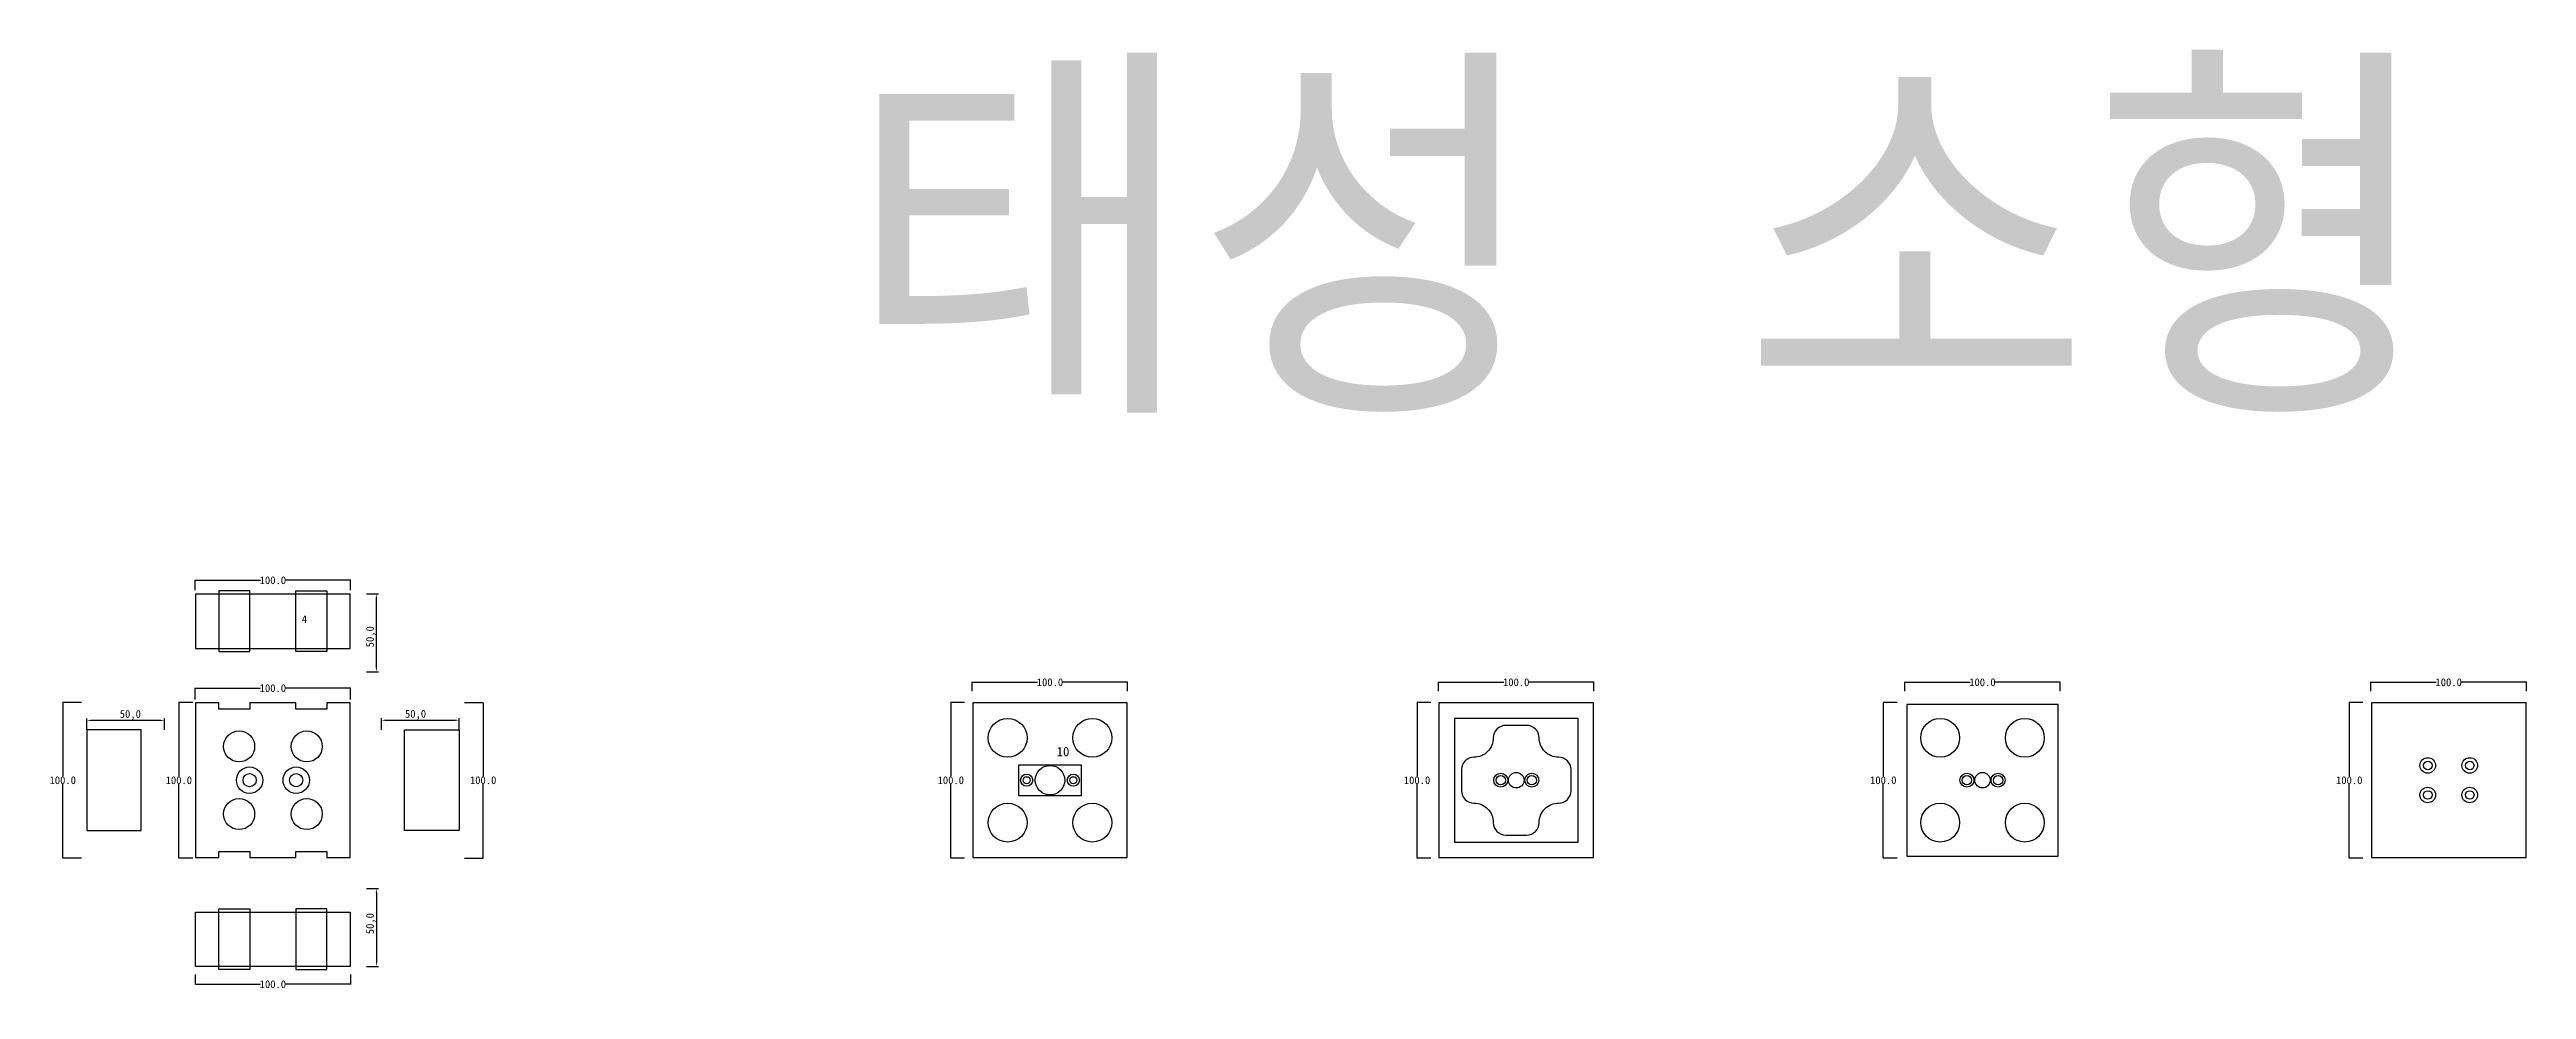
# Model space of a CAD drawing. Header units: millimetres. Extents: x 512 to 2105, y 277 to 881.
import ezdxf

# ---------------------------------------------------------------- set-up
doc = ezdxf.new("R2010")
doc.units = ezdxf.units.MM
for name, color, linetype in [('TEXT', 7, 'Continuous'), ('볼트 구멍', 7, 'Continuous'), ('치구', 7, 'Continuous'), ('치수', 7, 'Continuous')]:
    doc.layers.add(name, color=color, linetype=linetype)
doc.dimstyles.new('ISO-25', dxfattribs={"dimtxt": 2.5, "dimasz": 2.5, "dimexe": 1.25, "dimexo": 0.625, "dimtad": 1, "dimtxsty": 'Standard', "dimcen": 2.5, "dimadec": 0, "dimazin": 0, "dimtfac": 1, "dimtmove": 0, "dimatfit": 3, "dimfxl": 0, "dimarcsym": 0})
doc.dimstyles.get("Standard").update_dxf_attribs({"dimtxt": 7, "dimasz": 0.18, "dimexe": 0.18, "dimexo": 0.0625, "dimgap": 0.09, "dimtad": 0, "dimtih": 1, "dimtoh": 1, "dimdec": 1, "dimzin": 0, "dimdsep": 46, "dimtxsty": 'Standard', "dimcen": 0.09, "dimadec": 0, "dimazin": 0, "dimtfac": 1, "dimtdec": 1, "dimtofl": 0, "dimtmove": 0, "dimatfit": 3, "dimfxl": 0, "dimtolj": 1, "dimtzin": 0, "dimarcsym": 0})

# ---------------------------------------------------------------- blocks, each defined once
blk = doc.blocks.new('*D20')
at = {"layer": 'Defpoints', "color": 0}
for p in [(715.1, 531.1), (722, 531.1), (715.1, 481.1)]:
    blk.add_point(p, dxfattribs=at)
at = {"layer": '치수', "color": 0, "lineweight": -2}
for p, q in [((715.7, 531.1), (723.3, 531.1)), ((722, 483.6), (722, 528.6)), ((715.7, 481.1), (723.3, 481.1))]:
    blk.add_line(p, q, dxfattribs=at)
at = {"layer": '치수', "color": 0}
for points in [[(721.6, 528.6), (722.4, 528.6), (722, 531.1)], [(721.6, 483.6), (722.4, 483.6), (722, 481.1)]]:
    blk.add_solid(points, dxfattribs=at)
at = {"layer": '치수', "color": 0, "insert": (718.5, 503.6), "char_height": 5, "attachment_point": 5, "rotation": 90}
blk.add_mtext('50,0', dxfattribs=at)
blk = doc.blocks.new('*D21')
at = {"layer": 'Defpoints', "color": 0}
for p in [(605.4, 286.5), (705.4, 286.5), (705.4, 280.1)]:
    blk.add_point(p, dxfattribs=at)
at = {"layer": '치수', "color": 0, "lineweight": -2}
for p, q in [((605.4, 286.4), (605.4, 279.9)), ((605.6, 280.1), (647.4, 280.1)), ((705.3, 280.1), (663.5, 280.1)), ((705.4, 286.4), (705.4, 279.9))]:
    blk.add_line(p, q, dxfattribs=at)
at = {"layer": '치수', "color": 0}
for points in [[(605.6, 280.1), (605.6, 280), (605.4, 280.1)], [(705.3, 280.1), (705.3, 280), (705.4, 280.1)]]:
    blk.add_solid(points, dxfattribs=at)
at = {"layer": '치수', "color": 0, "insert": (655.4, 280.1), "char_height": 5, "attachment_point": 5}
blk.add_mtext('\\A1;100.0', dxfattribs=at)
blk = doc.blocks.new('*D22')
at = {"layer": 'Defpoints', "color": 0}
for p in [(605.4, 463.2), (705.4, 470.5), (705.4, 463.2)]:
    blk.add_point(p, dxfattribs=at)
at = {"layer": '치수', "color": 0, "lineweight": -2}
for p, q in [((605.4, 463.2), (605.4, 470.7)), ((605.6, 470.5), (647.4, 470.5)), ((705.3, 470.5), (663.5, 470.5)), ((705.4, 463.2), (705.4, 470.7))]:
    blk.add_line(p, q, dxfattribs=at)
at = {"layer": '치수', "color": 0}
for points in [[(605.6, 470.6), (605.6, 470.5), (605.4, 470.5)], [(705.3, 470.6), (705.3, 470.5), (705.4, 470.5)]]:
    blk.add_solid(points, dxfattribs=at)
at = {"layer": '치수', "color": 0, "insert": (655.4, 470.5), "char_height": 5, "attachment_point": 5}
blk.add_mtext('\\A1;100.0', dxfattribs=at)
blk = doc.blocks.new('*D23')
at = {"layer": 'Defpoints', "color": 0}
for p in [(532.3, 461.3), (520.2, 361.3), (532.3, 361.3)]:
    blk.add_point(p, dxfattribs=at)
at = {"layer": '치수', "color": 0, "lineweight": -2}
for p, q in [((532.2, 461.3), (520, 461.3)), ((520.2, 461.1), (520.2, 413.9)), ((520.2, 361.5), (520.2, 408.7)), ((532.2, 361.3), (520, 361.3))]:
    blk.add_line(p, q, dxfattribs=at)
at = {"layer": '치수', "color": 0}
for points in [[(520.2, 461.1), (520.3, 461.1), (520.2, 461.3)], [(520.2, 361.5), (520.3, 361.5), (520.2, 361.3)]]:
    blk.add_solid(points, dxfattribs=at)
at = {"layer": '치수', "color": 0, "insert": (520.2, 411.3), "char_height": 5, "attachment_point": 5}
blk.add_mtext('\\A1;100.0', dxfattribs=at)
blk = doc.blocks.new('*D24')
at = {"layer": 'Defpoints', "color": 0}
for p in [(535.7, 449.8), (535.7, 443.1), (585.7, 443)]:
    blk.add_point(p, dxfattribs=at)
at = {"layer": '치수', "color": 0, "lineweight": -2}
for p, q in [((535.7, 443.8), (535.7, 451.1)), ((583.2, 449.8), (538.2, 449.8)), ((585.7, 443.7), (585.7, 451.1))]:
    blk.add_line(p, q, dxfattribs=at)
at = {"layer": '치수', "color": 0}
for points in [[(538.2, 450.2), (538.2, 449.4), (535.7, 449.8)], [(583.2, 450.2), (583.2, 449.4), (585.7, 449.8)]]:
    blk.add_solid(points, dxfattribs=at)
at = {"layer": '치수', "color": 0, "insert": (563.7, 453.3), "char_height": 5, "attachment_point": 5}
blk.add_mtext('50,0', dxfattribs=at)
blk = doc.blocks.new('*D25')
at = {"layer": 'Defpoints', "color": 0}
for p in [(604, 461.3), (594.9, 361.3), (604, 361.3)]:
    blk.add_point(p, dxfattribs=at)
at = {"layer": '치수', "color": 0, "lineweight": -2}
for p, q in [((603.9, 461.3), (594.7, 461.3)), ((594.9, 461.1), (594.9, 413.9)), ((594.9, 361.5), (594.9, 408.7)), ((603.9, 361.3), (594.7, 361.3))]:
    blk.add_line(p, q, dxfattribs=at)
at = {"layer": '치수', "color": 0}
for points in [[(594.9, 461.1), (594.9, 461.1), (594.9, 461.3)], [(594.9, 361.5), (594.9, 361.5), (594.9, 361.3)]]:
    blk.add_solid(points, dxfattribs=at)
at = {"layer": '치수', "color": 0, "insert": (594.9, 411.3), "char_height": 5, "attachment_point": 5}
blk.add_mtext('\\A1;100.0', dxfattribs=at)
blk = doc.blocks.new('*D26')
at = {"layer": 'Defpoints', "color": 0}
for p in [(715.1, 341.6), (715.1, 291.6), (722, 291.6)]:
    blk.add_point(p, dxfattribs=at)
at = {"layer": '치수', "color": 0, "lineweight": -2}
for p, q in [((715.7, 341.6), (723.3, 341.6)), ((722, 339.1), (722, 294.1)), ((715.7, 291.6), (723.3, 291.6))]:
    blk.add_line(p, q, dxfattribs=at)
at = {"layer": '치수', "color": 0}
for points in [[(721.6, 339.1), (722.4, 339.1), (722, 341.6)], [(721.6, 294.1), (722.4, 294.1), (722, 291.6)]]:
    blk.add_solid(points, dxfattribs=at)
at = {"layer": '치수', "color": 0, "insert": (718.5, 319.1), "char_height": 5, "attachment_point": 5, "rotation": 90}
blk.add_mtext('50,0', dxfattribs=at)
blk = doc.blocks.new('*D27')
at = {"layer": 'Defpoints', "color": 0}
for p in [(778.6, 461.3), (778.6, 361.3), (790.7, 361.3)]:
    blk.add_point(p, dxfattribs=at)
at = {"layer": '치수', "color": 0, "lineweight": -2}
for p, q in [((778.7, 461.3), (790.8, 461.3)), ((790.7, 461.1), (790.7, 413.9)), ((790.7, 361.5), (790.7, 408.7)), ((778.7, 361.3), (790.8, 361.3))]:
    blk.add_line(p, q, dxfattribs=at)
at = {"layer": '치수', "color": 0}
for points in [[(790.6, 461.1), (790.7, 461.1), (790.7, 461.3)], [(790.6, 361.5), (790.7, 361.5), (790.7, 361.3)]]:
    blk.add_solid(points, dxfattribs=at)
at = {"layer": '치수', "color": 0, "insert": (790.7, 411.3), "char_height": 5, "attachment_point": 5}
blk.add_mtext('\\A1;100.0', dxfattribs=at)
blk = doc.blocks.new('*D28')
at = {"layer": 'Defpoints', "color": 0}
for p in [(775.2, 449.9), (725.2, 443.1), (775.2, 443.1)]:
    blk.add_point(p, dxfattribs=at)
at = {"layer": '치수', "color": 0, "lineweight": -2}
for p, q in [((725.2, 443.8), (725.2, 451.2)), ((727.7, 449.9), (772.7, 449.9)), ((775.2, 443.8), (775.2, 451.2))]:
    blk.add_line(p, q, dxfattribs=at)
at = {"layer": '치수', "color": 0}
for points in [[(727.7, 450.3), (727.7, 449.5), (725.2, 449.9)], [(772.7, 450.3), (772.7, 449.5), (775.2, 449.9)]]:
    blk.add_solid(points, dxfattribs=at)
at = {"layer": '치수', "color": 0, "insert": (747.2, 453.4), "char_height": 5, "attachment_point": 5}
blk.add_mtext('50,0', dxfattribs=at)
blk = doc.blocks.new('*D29')
at = {"layer": 'Defpoints', "color": 0}
for p in [(605.4, 533.5), (705.4, 539.9), (705.4, 533.5)]:
    blk.add_point(p, dxfattribs=at)
at = {"layer": '치수', "color": 0, "lineweight": -2}
for p, q in [((605.4, 533.6), (605.4, 540.1)), ((605.6, 539.9), (647.4, 539.9)), ((705.3, 539.9), (663.5, 539.9)), ((705.4, 533.6), (705.4, 540.1))]:
    blk.add_line(p, q, dxfattribs=at)
at = {"layer": '치수', "color": 0}
for points in [[(605.6, 539.9), (605.6, 539.9), (605.4, 539.9)], [(705.3, 539.9), (705.3, 539.9), (705.4, 539.9)]]:
    blk.add_solid(points, dxfattribs=at)
at = {"layer": '치수', "color": 0, "insert": (655.4, 539.9), "char_height": 5, "attachment_point": 5}
blk.add_mtext('\\A1;100.0', dxfattribs=at)
blk = doc.blocks.new('*D30')
at = {"layer": 'Defpoints', "color": 0}
for p in [(1405.4, 468.4), (1505.4, 474.3), (1505.4, 468.4)]:
    blk.add_point(p, dxfattribs=at)
at = {"layer": '치수', "color": 0, "lineweight": -2}
for p, q in [((1405.4, 468.5), (1405.4, 474.5)), ((1405.6, 474.3), (1447.4, 474.3)), ((1505.3, 474.3), (1463.5, 474.3)), ((1505.4, 468.5), (1505.4, 474.5))]:
    blk.add_line(p, q, dxfattribs=at)
at = {"layer": '치수', "color": 0}
for points in [[(1405.6, 474.3), (1405.6, 474.3), (1405.4, 474.3)], [(1505.3, 474.3), (1505.3, 474.3), (1505.4, 474.3)]]:
    blk.add_solid(points, dxfattribs=at)
at = {"layer": '치수', "color": 0, "insert": (1455.4, 474.3), "char_height": 5, "attachment_point": 5}
blk.add_mtext('\\A1;100.0', dxfattribs=at)
blk = doc.blocks.new('*D31')
at = {"layer": 'Defpoints', "color": 0}
for p in [(1100.6, 461.3), (1091.6, 361.3), (1100.6, 361.3)]:
    blk.add_point(p, dxfattribs=at)
at = {"layer": '치수', "color": 0, "lineweight": -2}
for p, q in [((1100.5, 461.3), (1091.5, 461.3)), ((1091.6, 461.1), (1091.6, 413.9)), ((1091.6, 361.5), (1091.6, 408.7)), ((1100.5, 361.3), (1091.5, 361.3))]:
    blk.add_line(p, q, dxfattribs=at)
at = {"layer": '치수', "color": 0}
for points in [[(1091.6, 461.1), (1091.7, 461.1), (1091.6, 461.3)], [(1091.6, 361.5), (1091.7, 361.5), (1091.6, 361.3)]]:
    blk.add_solid(points, dxfattribs=at)
at = {"layer": '치수', "color": 0, "insert": (1091.6, 411.3), "char_height": 5, "attachment_point": 5}
blk.add_mtext('\\A1;100.0', dxfattribs=at)
blk = doc.blocks.new('*D32')
at = {"layer": 'Defpoints', "color": 0}
for p in [(1105.4, 468.4), (1205.4, 474.3), (1205.4, 468.4)]:
    blk.add_point(p, dxfattribs=at)
at = {"layer": '치수', "color": 0, "lineweight": -2}
for p, q in [((1105.4, 468.5), (1105.4, 474.5)), ((1105.6, 474.3), (1147.4, 474.3)), ((1205.3, 474.3), (1163.5, 474.3)), ((1205.4, 468.5), (1205.4, 474.5))]:
    blk.add_line(p, q, dxfattribs=at)
at = {"layer": '치수', "color": 0}
for points in [[(1105.6, 474.3), (1105.6, 474.3), (1105.4, 474.3)], [(1205.3, 474.3), (1205.3, 474.3), (1205.4, 474.3)]]:
    blk.add_solid(points, dxfattribs=at)
at = {"layer": '치수', "color": 0, "insert": (1155.4, 474.3), "char_height": 5, "attachment_point": 5}
blk.add_mtext('\\A1;100.0', dxfattribs=at)
blk = doc.blocks.new('*D33')
at = {"layer": 'Defpoints', "color": 0}
for p in [(1400.6, 461.3), (1391.6, 361.3), (1400.6, 361.3)]:
    blk.add_point(p, dxfattribs=at)
at = {"layer": '치수', "color": 0, "lineweight": -2}
for p, q in [((1400.5, 461.3), (1391.5, 461.3)), ((1391.6, 461.1), (1391.6, 413.9)), ((1391.6, 361.5), (1391.6, 408.7)), ((1400.5, 361.3), (1391.5, 361.3))]:
    blk.add_line(p, q, dxfattribs=at)
at = {"layer": '치수', "color": 0}
for points in [[(1391.6, 461.1), (1391.7, 461.1), (1391.6, 461.3)], [(1391.6, 361.5), (1391.7, 361.5), (1391.6, 361.3)]]:
    blk.add_solid(points, dxfattribs=at)
at = {"layer": '치수', "color": 0, "insert": (1391.6, 411.3), "char_height": 5, "attachment_point": 5}
blk.add_mtext('\\A1;100.0', dxfattribs=at)
blk = doc.blocks.new('*D34')
at = {"layer": 'Defpoints', "color": 0}
for p in [(1705.4, 468.4), (1805.4, 474.3), (1805.4, 468.4)]:
    blk.add_point(p, dxfattribs=at)
at = {"layer": '치수', "color": 0, "lineweight": -2}
for p, q in [((1705.4, 468.5), (1705.4, 474.5)), ((1705.6, 474.3), (1747.4, 474.3)), ((1805.3, 474.3), (1763.5, 474.3)), ((1805.4, 468.5), (1805.4, 474.5))]:
    blk.add_line(p, q, dxfattribs=at)
at = {"layer": '치수', "color": 0}
for points in [[(1705.6, 474.3), (1705.6, 474.3), (1705.4, 474.3)], [(1805.3, 474.3), (1805.3, 474.3), (1805.4, 474.3)]]:
    blk.add_solid(points, dxfattribs=at)
at = {"layer": '치수', "color": 0, "insert": (1755.4, 474.3), "char_height": 5, "attachment_point": 5}
blk.add_mtext('\\A1;100.0', dxfattribs=at)
blk = doc.blocks.new('*D35')
at = {"layer": 'Defpoints', "color": 0}
for p in [(1700.6, 461.3), (1691.6, 361.3), (1700.6, 361.3)]:
    blk.add_point(p, dxfattribs=at)
at = {"layer": '치수', "color": 0, "lineweight": -2}
for p, q in [((1700.5, 461.3), (1691.5, 461.3)), ((1691.6, 461.1), (1691.6, 413.9)), ((1691.6, 361.5), (1691.6, 408.7)), ((1700.5, 361.3), (1691.5, 361.3))]:
    blk.add_line(p, q, dxfattribs=at)
at = {"layer": '치수', "color": 0}
for points in [[(1691.6, 461.1), (1691.7, 461.1), (1691.6, 461.3)], [(1691.6, 361.5), (1691.7, 361.5), (1691.6, 361.3)]]:
    blk.add_solid(points, dxfattribs=at)
at = {"layer": '치수', "color": 0, "insert": (1691.6, 411.3), "char_height": 5, "attachment_point": 5}
blk.add_mtext('\\A1;100.0', dxfattribs=at)
blk = doc.blocks.new('*D36')
at = {"layer": 'Defpoints', "color": 0}
for p in [(2005.4, 468.4), (2105.4, 474.3), (2105.4, 468.4)]:
    blk.add_point(p, dxfattribs=at)
at = {"layer": '치수', "color": 0, "lineweight": -2}
for p, q in [((2005.4, 468.5), (2005.4, 474.5)), ((2005.6, 474.3), (2047.4, 474.3)), ((2105.3, 474.3), (2063.5, 474.3)), ((2105.4, 468.5), (2105.4, 474.5))]:
    blk.add_line(p, q, dxfattribs=at)
at = {"layer": '치수', "color": 0}
for points in [[(2005.6, 474.3), (2005.6, 474.3), (2005.4, 474.3)], [(2105.3, 474.3), (2105.3, 474.3), (2105.4, 474.3)]]:
    blk.add_solid(points, dxfattribs=at)
at = {"layer": '치수', "color": 0, "insert": (2055.4, 474.3), "char_height": 5, "attachment_point": 5}
blk.add_mtext('\\A1;100.0', dxfattribs=at)
blk = doc.blocks.new('*D37')
at = {"layer": 'Defpoints', "color": 0}
for p in [(2000.3, 461.3), (1991.4, 361.3), (2000.3, 361.3)]:
    blk.add_point(p, dxfattribs=at)
at = {"layer": '치수', "color": 0, "lineweight": -2}
for p, q in [((2000.2, 461.3), (1991.2, 461.3)), ((1991.4, 461.1), (1991.4, 413.9)), ((1991.4, 361.5), (1991.4, 408.7)), ((2000.2, 361.3), (1991.2, 361.3))]:
    blk.add_line(p, q, dxfattribs=at)
at = {"layer": '치수', "color": 0}
for points in [[(1991.4, 461.1), (1991.4, 461.1), (1991.4, 461.3)], [(1991.4, 361.5), (1991.4, 361.5), (1991.4, 361.3)]]:
    blk.add_solid(points, dxfattribs=at)
at = {"layer": '치수', "color": 0, "insert": (1991.4, 411.3), "char_height": 5, "attachment_point": 5}
blk.add_mtext('\\A1;100.0', dxfattribs=at)

msp = doc.modelspace()

# ---------------------------------------------------------------- linework, layer by layer
at = {"layer": 'TEXT', "color": 6}
for centre in [(2041.94, 420.83), (2068.94, 420.83), (2041.94, 401.83), (2068.94, 401.83)]:
    msp.add_circle(centre, 5, dxfattribs=at)
at = {"layer": '볼트 구멍', "color": 1}
msp.add_lwpolyline([(1135.44, 401.33), (1135.44, 421.33), (1175.44, 421.33), (1175.44, 401.33)], close=True, dxfattribs=at)
at = {"layer": '볼트 구멍', "color": 2}
for centre in [(640.44, 411.33), (670.44, 411.33)]:
    msp.add_circle(centre, 8.5, dxfattribs=at)
at = {"layer": '볼트 구멍', "color": 3}
for centre, radius in [((640.44, 411.33), 4.25), ((670.44, 411.33), 4.25), ((1155.44, 411.33), 9.5), ((1455.44, 411.33), 5), ((1755.44, 411.33), 5), ((2041.94, 420.83), 2.75), ((2068.94, 420.83), 2.75), ((1140.44, 411.33), 2.25), ((1170.44, 411.33), 2.25), ((1445.44, 411.33), 3), ((1465.44, 411.33), 3), ((1745.44, 411.33), 3), ((1765.44, 411.33), 3), ((2041.94, 401.83), 2.75), ((2068.94, 401.83), 2.75)]:
    msp.add_circle(centre, radius, dxfattribs=at)
at = {"layer": '볼트 구멍', "color": 1}
for centre in [(1140.44, 411.33), (1170.44, 411.33)]:
    msp.add_circle(centre, 3.9, dxfattribs=at)
at = {"layer": '볼트 구멍', "color": 6}
for centre in [(1445.44, 411.33), (1465.44, 411.33), (1745.44, 411.33), (1765.44, 411.33)]:
    msp.add_circle(centre, 4.5, dxfattribs=at)
at = {"layer": '치구'}
for points in [[(605.69, 496.08), (705.19, 496.08), (705.19, 531.08), (605.69, 531.08)], [(605.69, 361.58), (620.69, 361.58), (620.69, 365.58), (640.69, 365.58), (640.69, 361.58), (670.19, 361.58), (670.19, 365.58), (690.19, 365.58), (690.19, 361.58), (705.19, 361.58), (705.19, 461.08), (690.19, 461.08), (690.19, 457.08), (670.19, 457.08), (670.19, 461.08), (640.69, 461.08), (640.69, 457.08), (620.69, 457.08), (620.69, 461.08), (605.69, 461.08)], [(1105.69, 461.08), (1105.69, 361.58), (1205.19, 361.58), (1205.19, 461.08)], [(1405.69, 461.08), (1405.69, 361.58), (1505.19, 361.58), (1505.19, 461.08)], [(1415.69, 451.08), (1415.69, 371.58), (1495.19, 371.58), (1495.19, 451.08)], [(1706.69, 460.08), (1706.69, 362.58), (1804.19, 362.58), (1804.19, 460.08)], [(2005.69, 461.08), (2005.69, 361.58), (2105.19, 361.58), (2105.19, 461.08)], [(570.69, 443.68), (535.69, 443.68), (535.69, 378.98), (570.69, 378.98)], [(740.19, 443.68), (775.19, 443.68), (775.19, 378.98), (740.19, 378.98)], [(605.69, 326.58), (705.19, 326.58), (705.19, 291.58), (605.69, 291.58)]]:
    msp.add_lwpolyline(points, close=True, dxfattribs=at)
at = {"layer": '치구', "color": 1}
for points in [[(620.69, 494.08), (640.69, 494.08), (640.69, 533.08), (620.69, 533.08)], [(690.19, 494.08), (670.19, 494.08), (670.19, 533.08), (690.19, 533.08)], [(620.69, 328.58), (640.69, 328.58), (640.69, 289.58), (620.69, 289.58)], [(690.19, 328.58), (670.19, 328.58), (670.19, 289.58), (690.19, 289.58)]]:
    msp.add_lwpolyline(points, close=True, dxfattribs=at)
at = {"layer": '치구', "color": 0}
msp.add_lwpolyline([(1420.19, 418.08), (1420.19, 404.58, 0.4142136), (1428.19, 396.58, -0.4142136), (1440.69, 384.08, 0.4142136), (1448.69, 376.08), (1462.19, 376.08, 0.4142136), (1470.19, 384.08, -0.4142136), (1482.69, 396.58, 0.4142136), (1490.69, 404.58), (1490.69, 418.08, 0.4142136), (1482.69, 426.08, -0.4142136), (1470.19, 438.58, 0.4142136), (1462.19, 446.58), (1448.69, 446.58, 0.4142136), (1440.69, 438.58, -0.4142136), (1428.19, 426.08, 0.4142136)], format="xyb", close=True, dxfattribs=at)
for centre, radius in [((1128.19, 438.58), 12.5), ((1182.69, 438.58), 12.5), ((1728.19, 438.58), 12.5), ((1782.69, 438.58), 12.5), ((633.69, 433.08), 10), ((677.19, 433.08), 10), ((633.69, 389.58), 10), ((677.19, 389.58), 10), ((1128.19, 384.08), 12.5), ((1182.69, 384.08), 12.5), ((1728.19, 384.08), 12.5), ((1782.69, 384.08), 12.5)]:
    msp.add_circle(centre, radius, dxfattribs=at)

# ---------------------------------------------------------------- texts
at = {"layer": 'TEXT', "color": 3, "linetype": 'Continuous'}
msp.add_text('태성 소형', height=187.5, dxfattribs=at).set_placement((1024.75, 667.65))
at = {"layer": 'TEXT', "color": 1}
for s, height, p in [('4', 5, (674.01, 512.38)), ('10', 6, (1159.74, 426.74))]:
    msp.add_text(s, height=height, dxfattribs=at).set_placement(p)

# ---------------------------------------------------------------- dimensions: what is measured, and where the dimension line sits
at = {"layer": '치수', "color": 4}
for base, p1, p2, dimstyle, override, picture, middle in [((705.44, 539.9), (605.44, 533.5), (705.44, 533.5), 'Standard', {"dimtxt": 5}, '*D29', (655.44, 539.9)), ((775.19, 449.9), (725.19, 443.13), (775.19, 443.13), 'ISO-25', {"dimtxt": 5, "dimdec": 1, "dimzin": 0, "dimtdec": 1}, '*D28', (747.19, 449.9)), ((705.44, 280.07), (605.44, 286.46), (705.44, 286.46), 'Standard', {"dimtxt": 5}, '*D21', (655.44, 280.07))]:
    dim = msp.add_linear_dim(base=base, p1=p1, p2=p2, dimstyle=dimstyle, override=override, dxfattribs=at)
    dim.commit()
    dim.dimension.update_dxf_attribs({"geometry": picture, "text_midpoint": middle, "dimtype": 160})
for base, p1, p2, angle, picture, middle in [((722.02, 531.08), (715.12, 481.08), (715.12, 531.08), 90, '*D20', (722.02, 503.58)), ((535.69, 449.8), (585.69, 443.03), (535.69, 443.13), 180, '*D24', (563.69, 449.8)), ((722.02, 291.58), (715.12, 341.58), (715.12, 291.58), 270, '*D26', (722.02, 319.08))]:
    dim = msp.add_linear_dim(base=base, p1=p1, p2=p2, angle=angle, dimstyle='ISO-25', override={"dimtxt": 5, "dimdec": 1, "dimzin": 0, "dimtdec": 1}, dxfattribs=at)
    dim.commit()
    dim.dimension.update_dxf_attribs({"geometry": picture, "text_midpoint": middle, "dimtype": 160})
for base, p1, p2, picture, middle in [((705.44, 470.55), (605.44, 463.15), (705.44, 463.15), '*D22', (655.44, 470.55)), ((1205.44, 474.32), (1105.44, 468.43), (1205.44, 468.43), '*D32', (1155.44, 474.32)), ((1505.44, 474.32), (1405.44, 468.43), (1505.44, 468.43), '*D30', (1455.44, 474.32)), ((1805.44, 474.32), (1705.44, 468.43), (1805.44, 468.43), '*D34', (1755.44, 474.32)), ((2105.44, 474.32), (2005.44, 468.43), (2105.44, 468.43), '*D36', (2055.44, 474.32))]:
    dim = msp.add_linear_dim(base=base, p1=p1, p2=p2, dimstyle='Standard', override={"dimtxt": 5}, dxfattribs=at)
    dim.commit()
    dim.dimension.update_dxf_attribs({"geometry": picture, "text_midpoint": middle})
for base, p1, p2, picture, middle in [((520.23, 361.33), (532.3, 461.33), (532.3, 361.33), '*D23', (520.23, 411.33)), ((594.91, 361.33), (603.98, 461.33), (603.98, 361.33), '*D25', (594.91, 411.33)), ((790.66, 361.33), (778.59, 461.33), (778.59, 361.33), '*D27', (790.66, 411.33)), ((1091.65, 361.33), (1100.55, 461.33), (1100.55, 361.33), '*D31', (1091.65, 411.33)), ((1391.65, 361.33), (1400.55, 461.33), (1400.55, 361.33), '*D33', (1391.65, 411.33)), ((1691.65, 361.33), (1700.55, 461.33), (1700.55, 361.33), '*D35', (1691.65, 411.33)), ((1991.4, 361.33), (2000.3, 461.33), (2000.3, 361.33), '*D37', (1991.4, 411.33))]:
    dim = msp.add_linear_dim(base=base, p1=p1, p2=p2, angle=90, dimstyle='Standard', override={"dimtxt": 5}, dxfattribs=at)
    dim.commit()
    dim.dimension.update_dxf_attribs({"geometry": picture, "text_midpoint": middle})

doc.saveas('drawing.dxf')
